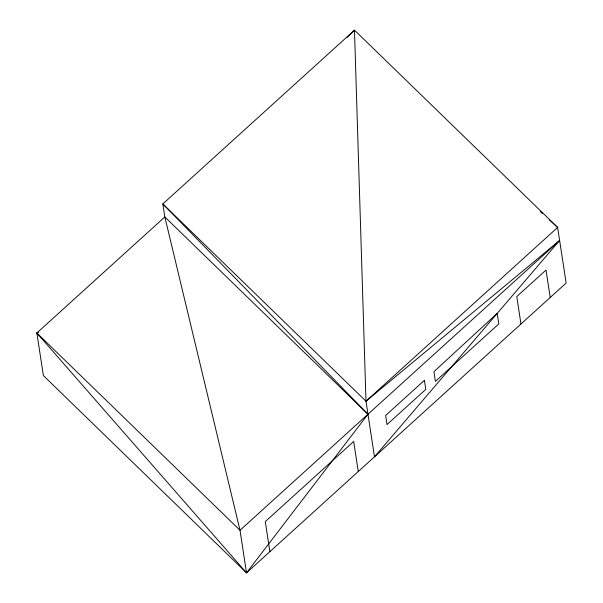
<?xml version="1.0" encoding="UTF-8"?>
<svg xmlns="http://www.w3.org/2000/svg" width="603" height="603" viewBox="0 0 603 603"><rect width="100%" height="100%" fill="white"/><g stroke="black" fill="none" stroke-linecap="round" stroke-linejoin="round"><path stroke-width="0.9" d="M38.509 332.087L36.858 332.992L246.521 572.85L367.973 414.231L162.833 203.927L354.481 30.15L557.632 227.429L566.142 283.041L246.521 572.85L43.378 375.571L36.858 332.992L164.83 216.959L162.833 203.927L365.983 401.206L374.493 456.818L559.622 240.454L365.983 401.206L354.481 30.15L347.109 37.409M365.983 401.206L557.632 227.429L549.31 219.801M559.622 240.454L240.009 530.271L246.521 572.85M540.288 211.54L542.368 213.447M367.973 414.231L164.83 216.959L240.009 530.271L36.858 332.992M550.207 297.483L546.016 270.054L516.771 296.57L520.969 323.992M358.265 471.531L353.667 441.471L265.29 521.603L269.888 551.67M497.211 313.394L433.926 371.697L435.411 381.398L498.817 323.901L497.211 313.394M424.399 380.335L385.626 415.49L387.013 424.557L425.786 389.402L424.399 380.335"/></g></svg>
